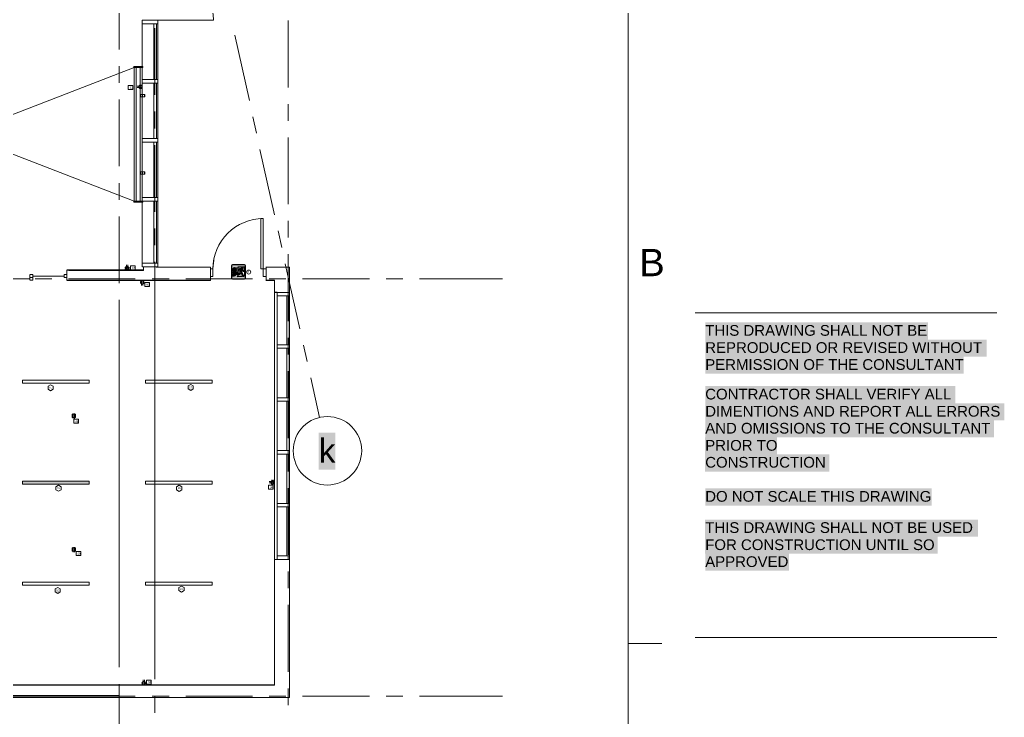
# Model space of a CAD drawing. Header units: inches. Extents: x 0.9 to 36.3, y 0.7 to 23.3.
# Drawn here: x 27.81 to 35.18, y 5.95 to 11.17 of the extents above; entities that cross this region are included whole.
import ezdxf

# ---------------------------------------------------------------- set-up
doc = ezdxf.new("R2010")
doc.units = ezdxf.units.IN
for name, color, linetype, lineweight, true_color in [('Blocks', 7, 'Continuous', 5, 0x9a9c7f), ('Doors', 7, 'Continuous', 5, 0xf2db9c), ('Lights', 7, 'Continuous', 5, 0xff0a0a), ('Numbering Lights', 1, 'Continuous', 0, 0xff0000), ('PDF_Geometry', 7, 'Continuous', 9, 0x777777)]:
    doc.layers.add(name, color=color, linetype=linetype, lineweight=lineweight, true_color=true_color)
for name, color, linetype, lineweight in [('Numbering receptecles', 170, 'Continuous', 0), ('Numbering Signages', 82, 'Continuous', 0), ('Receptacles', 170, 'Continuous', 0)]:
    doc.layers.add(name, color=color, linetype=linetype, lineweight=lineweight)
doc.layers.add('PDF_Solid Fills', color=7, linetype='Continuous', true_color=0xffffff)
doc.layers.add('PDF_Text', color=7, linetype='Continuous')
doc.layers.add('Signages', color=82, linetype='Continuous')
doc.styles.add('PDF Arial', font='arial.ttf')
doc.styles.add('PDF GillSansMTCondensed', font='arial.ttf')
doc.styles.get("Standard").update_dxf_attribs({"font": 'arial.ttf'})

msp = doc.modelspace()

# ---------------------------------------------------------------- hatches: boundary and pattern name
at = {"layer": 'Lights', "linetype": 'ByBlock', "ltscale": 0.001, "transparency": 33554559}
h = msp.add_hatch(color=256, dxfattribs=at)
h.paths.add_polyline_path([(24.124, 7.7186), (24.124, 7.6966), (24.624, 7.6966), (24.624, 7.7186)])
h.paths.add_polyline_path([(26.474, 7.6966), (26.474, 7.7186), (25.974, 7.7186), (25.974, 7.6966)])
h.paths.add_polyline_path([(28.334, 7.6966), (28.334, 7.7186), (27.834, 7.7186), (27.834, 7.6966)])
at = {"layer": 'Signages', "linetype": 'ByBlock', "ltscale": 0.001, "transparency": 33554559}
h = msp.add_hatch(color=256, dxfattribs=at)
h.paths.add_polyline_path([(29.5017, 9.331, 0.273363), (29.4947, 9.3379), (29.4048, 9.3379, 0.273363), (29.3979, 9.331), (29.3979, 9.2406, 0.273363), (29.4048, 9.2336), (29.4947, 9.2336, 0.273363), (29.5017, 9.2406)])
h.paths.add_polyline_path([(29.4617, 9.2886), (29.4588, 9.273), (29.4441, 9.273), (29.4402, 9.2671), (29.4638, 9.2671), (29.4672, 9.2838), (29.4795, 9.2562), (29.4864, 9.2562), (29.4723, 9.2865), (29.479, 9.298), (29.4855, 9.2898), (29.4945, 9.2898), (29.4945, 9.2551), (29.4888, 9.2493), (29.4795, 9.2493), (29.4843, 9.2543), (29.4785, 9.2543), (29.4736, 9.2493), (29.4414, 9.2493), (29.4471, 9.2551), (29.4471, 9.2645), (29.4364, 9.2645), (29.4427, 9.2744), (29.4471, 9.2744), (29.4471, 9.3232), (29.4945, 9.3232), (29.4945, 9.2947), (29.4874, 9.2947), (29.4774, 9.3065), (29.4571, 9.3065), (29.45, 9.2942), (29.454, 9.2917), (29.4592, 9.3018), (29.4691, 9.3018)], flags=16)
h.paths.add_polyline_path([(29.4729, 9.3133, -1), (29.4842, 9.3133, -1)], flags=0)
h.paths.add_polyline_path([(29.4409, 9.2806), (29.437, 9.279), (29.4332, 9.2765), (29.4301, 9.2738), (29.4263, 9.2705), (29.4224, 9.2678), (29.4189, 9.2662), (29.412, 9.2658), (29.4069, 9.2677), (29.4101, 9.2689), (29.4129, 9.27), (29.4148, 9.2707), (29.4174, 9.2723), (29.4196, 9.2743), (29.4223, 9.2767), (29.4249, 9.2785), (29.4278, 9.2809), (29.4317, 9.282), (29.437, 9.2817)], flags=16)
h.paths.add_polyline_path([(29.4334, 9.2984), (29.4324, 9.2946), (29.4314, 9.2907), (29.4294, 9.2878), (29.4275, 9.2858), (29.4235, 9.2819), (29.4216, 9.2799), (29.4196, 9.2789), (29.4177, 9.2779), (29.4137, 9.2759), (29.4108, 9.2749), (29.4078, 9.274), (29.4051, 9.274), (29.4051, 9.2829), (29.4088, 9.2838), (29.4118, 9.2848), (29.4138, 9.2858), (29.4157, 9.2867), (29.4177, 9.2877), (29.4196, 9.2888), (29.4206, 9.2897), (29.4226, 9.2907), (29.4245, 9.2926), (29.4265, 9.2946), (29.4284, 9.2966), (29.4304, 9.2986), (29.4324, 9.3006), (29.4333, 9.3016)], flags=16)
h.paths.add_polyline_path([(29.4344, 9.3135), (29.4324, 9.3114), (29.4314, 9.3095), (29.4304, 9.3075), (29.4294, 9.3045), (29.4285, 9.3026), (29.4275, 9.3006), (29.4265, 9.2986), (29.4245, 9.2966), (29.4225, 9.2947), (29.4206, 9.2927), (29.4167, 9.2907), (29.4137, 9.2897), (29.4069, 9.2897), (29.4089, 9.2916), (29.4109, 9.2926), (29.4128, 9.2946), (29.4157, 9.2976), (29.4176, 9.2996), (29.4195, 9.3026), (29.4205, 9.3056), (29.4214, 9.3084), (29.4235, 9.3113), (29.4256, 9.3133), (29.4277, 9.3143), (29.4295, 9.3152), (29.4324, 9.3162), (29.4363, 9.3163)], flags=16)
h.paths.add_polyline_path([(29.433, 9.2691), (29.4323, 9.2657), (29.4304, 9.2621), (29.4284, 9.2602), (29.4264, 9.2582), (29.4246, 9.2572), (29.4226, 9.2562), (29.4206, 9.2552), (29.4185, 9.2543), (29.4155, 9.2538), (29.4126, 9.2533), (29.4051, 9.2533), (29.4051, 9.2615), (29.4064, 9.2618), (29.411, 9.2612), (29.4156, 9.262), (29.4206, 9.263), (29.4237, 9.2638), (29.4267, 9.2646), (29.429, 9.2661), (29.4305, 9.267)], flags=16)
h.paths.add_polyline_path([(29.4186, 9.3095), (29.4167, 9.3055), (29.4157, 9.3035), (29.4138, 9.3017), (29.4118, 9.2996), (29.4098, 9.2977), (29.4079, 9.2966), (29.4051, 9.2963), (29.4051, 9.3054), (29.4079, 9.3065), (29.41, 9.3083), (29.4118, 9.3104), (29.4137, 9.3133), (29.4147, 9.3154), (29.4167, 9.3192), (29.4167, 9.3212), (29.4185, 9.3191), (29.4192, 9.3142)], flags=16)

# ---------------------------------------------------------------- linework, layer by layer
at = {"layer": 'Blocks', "linetype": 'ByBlock', "ltscale": 0.001}
for p, q in [((27.4447, 10.339), (28.6707, 10.8135)), ((27.4449, 10.289), (28.6706, 9.8135))]:
    msp.add_line(p, q, dxfattribs=at)
at = {"layer": 'Blocks', "linetype": 'ByBlock'}
for p, q in [((28.6706, 9.8135), (28.6707, 10.8135)), ((28.6837, 10.8203), (28.6837, 10.8135)), ((28.6857, 10.8135), (28.6856, 9.8135)), ((28.7155, 9.8135), (28.7156, 10.8135)), ((28.7175, 10.8135), (28.7175, 10.8203)), ((28.7319, 10.6108), (28.7319, 10.5939)), ((28.7471, 10.5939), (28.7471, 10.6108)), ((28.7305, 10.5939), (28.7304, 10.0334)), ((28.717, 10.0165), (28.717, 10.0334)), ((28.7304, 10.0165), (28.7304, 9.8135)), ((28.7319, 10.0334), (28.7319, 10.0165)), ((28.7471, 10.0165), (28.7471, 10.0334)), ((28.6836, 9.8067), (28.6836, 9.8135)), ((28.7174, 9.8067), (28.7174, 9.8135))]:
    msp.add_line(p, q, dxfattribs=at)
for points in [[(28.7344, 10.8203), (28.7344, 10.8135), (28.6668, 10.8135), (28.6668, 10.8203)], [(28.7343, 9.8135), (28.7343, 9.8067), (28.6667, 9.8067), (28.6667, 9.8135), (28.7304, 9.8135)]]:
    msp.add_lwpolyline(points, close=True, dxfattribs=at)
for points in [[(28.7305, 10.8135), (28.7305, 10.6108), (28.7488, 10.6108), (28.7488, 10.5939), (28.717, 10.5939), (28.717, 10.6108), (28.7305, 10.6108)], [(28.7155, 10.0334), (28.7304, 10.0334), (28.7488, 10.0334), (28.7488, 10.0165), (28.7155, 10.0165)]]:
    msp.add_lwpolyline(points, dxfattribs=at)
at = {"layer": 'Doors', "linetype": 'ByBlock'}
for p, q in [((28.8479, 11.1671), (28.7304, 11.1671)), ((28.7304, 11.1671), (28.7304, 11.1405)), ((28.7304, 11.1405), (28.8479, 11.1405)), ((28.8479, 11.1405), (28.8479, 11.1671)), ((28.8479, 11.1671), (29.2629, 11.1671)), ((29.2417, 9.308), (29.2592, 9.3082)), ((29.2417, 9.2497), (29.2417, 9.308)), ((29.2592, 9.3082), (29.2592, 9.2497)), ((29.2592, 9.2497), (29.2417, 9.2497))]:
    msp.add_line(p, q, dxfattribs=at)
for points in [[(29.6355, 9.3085), (29.6355, 9.6835), (29.6171, 9.6835)], [(29.6182, 9.6838), (29.6182, 9.3088)], [(29.6171, 9.3085), (29.6355, 9.3085), (29.6355, 9.2501)], [(29.6345, 9.2499), (29.6562, 9.2499), (29.6562, 9.3082), (29.6345, 9.3082)]]:
    msp.add_lwpolyline(points, dxfattribs=at)
for centre, radius, start, end in [((28.8479, 11.1671), 0.415, 0, 90), ((29.6345, 9.3082), 0.3753, 89.85878, 180)]:
    msp.add_arc(centre, radius, start, end, dxfattribs=at)
at = {"layer": 'Lights', "linetype": 'ByBlock'}
for points in [[(27.834, 8.4531), (27.834, 8.4751), (28.334, 8.4751), (28.334, 8.4531)], [(28.754, 8.4531), (28.754, 8.4751), (29.254, 8.4751), (29.254, 8.4531)], [(27.834, 7.6966), (27.834, 7.7186), (28.334, 7.7186), (28.334, 7.6966)], [(28.754, 7.6966), (28.754, 7.7186), (29.254, 7.7186), (29.254, 7.6966)], [(27.834, 6.9405), (27.834, 6.9625), (28.334, 6.9625), (28.334, 6.9405)], [(28.754, 6.9405), (28.754, 6.9625), (29.254, 6.9625), (29.254, 6.9405)]]:
    msp.add_lwpolyline(points, close=True, dxfattribs=at)
at = {"layer": 'Numbering Lights', "linetype": 'ByBlock', "ltscale": 0.001}
for points in [[(28.0455, 8.4408), (28.0259, 8.4294), (28.0259, 8.4067), (28.0455, 8.3954), (28.0652, 8.4067), (28.0652, 8.4294)], [(29.0927, 8.4432), (29.073, 8.4319), (29.073, 8.4092), (29.0927, 8.3978), (29.1123, 8.4092), (29.1123, 8.4319)], [(28.1035, 7.6889), (28.0839, 7.6775), (28.0839, 7.6548), (28.1035, 7.6435), (28.1232, 7.6548), (28.1232, 7.6775)], [(29.0066, 7.6883), (28.9869, 7.677), (28.9869, 7.6543), (29.0066, 7.6429), (29.0262, 7.6543), (29.0262, 7.677)], [(28.0982, 6.9244), (28.0786, 6.9131), (28.0786, 6.8904), (28.0982, 6.879), (28.1179, 6.8904), (28.1179, 6.9131)], [(29.0236, 6.9347), (29.0039, 6.9234), (29.0039, 6.9007), (29.0236, 6.8894), (29.0432, 6.9007), (29.0432, 6.9234)]]:
    msp.add_lwpolyline(points, close=True, dxfattribs=at)
at = {"layer": 'Numbering receptecles', "linetype": 'ByBlock', "ltscale": 0.001}
for points in [[(28.6263, 10.6798), (28.6613, 10.6798), (28.6613, 10.65), (28.6263, 10.65)], [(28.6435, 9.3296), (28.6785, 9.3296), (28.6785, 9.2997), (28.6435, 9.2997)], [(28.7489, 9.2043), (28.7839, 9.2043), (28.7839, 9.1744), (28.7489, 9.1744)], [(28.2189, 8.1818), (28.2539, 8.1818), (28.2539, 8.1519), (28.2189, 8.1519)], [(29.6744, 7.6881), (29.7094, 7.6881), (29.7094, 7.6582), (29.6744, 7.6582)], [(28.2354, 7.1919), (28.2704, 7.1919), (28.2704, 7.1621), (28.2354, 7.1621)], [(28.7626, 6.2302), (28.7976, 6.2302), (28.7976, 6.2003), (28.7626, 6.2003)]]:
    msp.add_lwpolyline(points, close=True, dxfattribs=at)
at = {"layer": 'Numbering Signages', "linetype": 'ByBlock', "ltscale": 0.001}
msp.add_circle((29.5268, 9.2836), 0.0149, dxfattribs=at)
at = {"layer": 'PDF_Geometry', "linetype": 'ByBlock'}
for points in [[(32.3645, 1.0083), (1.135, 1.0083), (32.3645, 1.0083), (32.3645, 22.9929), (1.135, 22.9929), (32.3645, 22.9929)], [(28.7304, 11.1402), (28.7304, 10.7102)], [(28.8479, 11.1405), (28.8479, 10.7105)], [(28.7304, 10.7102), (28.7304, 10.2685)], [(28.8479, 10.7105), (28.8479, 10.2688)], [(28.7304, 10.2685), (28.7304, 9.8268)], [(28.8479, 10.2688), (28.8479, 9.8271)], [(28.7304, 9.8268), (28.7304, 9.3501)], [(28.8479, 9.8271), (28.8479, 9.3504)], [(28.1696, 9.2988), (28.1846, 9.2988)], [(28.1825, 9.298), (28.7408, 9.298)], [(28.1696, 9.2221), (28.1846, 9.2221)], [(28.1825, 9.2214), (28.7408, 9.2214)], [(29.2417, 9.2222), (28.7433, 9.2222)], [(29.822, 9.1313), (29.822, 9.1063), (29.7369, 9.1063), (29.822, 9.1063), (29.822, 9.1313), (29.7369, 9.1313)], [(29.7391, 9.1069), (29.7391, 9.1319)], [(29.7391, 9.1069), (29.7391, 8.7386)], [(29.7391, 9.1069), (29.7391, 8.7386)], [(29.8289, 8.738), (29.8289, 9.1063), (29.8106, 9.1063), (29.8289, 9.1063), (29.8289, 8.738), (29.8106, 8.738)], [(29.8116, 9.1067), (29.8116, 8.7383)], [(29.822, 8.7129), (29.822, 8.7379), (29.7369, 8.7379), (29.822, 8.7379), (29.822, 8.7129), (29.7369, 8.7129)], [(29.7391, 8.7386), (29.7391, 8.7136)], [(29.7391, 8.7136), (29.7391, 8.3436)], [(29.7391, 8.7136), (29.7391, 8.3436)], [(29.8289, 8.343), (29.8289, 8.713), (29.8106, 8.713), (29.8289, 8.713), (29.8289, 8.343), (29.8106, 8.343)], [(29.8116, 8.7133), (29.8116, 8.3433)], [(29.822, 8.318), (29.822, 8.343), (29.7369, 8.343), (29.822, 8.343), (29.822, 8.318), (29.7369, 8.318)], [(29.7391, 8.3436), (29.7391, 8.3186)], [(29.7391, 8.3186), (29.7391, 7.9485)], [(29.7391, 8.3186), (29.7391, 7.9485)], [(29.8289, 7.9481), (29.8289, 8.318), (29.8106, 8.318), (29.8289, 8.318), (29.8289, 7.9481), (29.8106, 7.9481)], [(29.8116, 8.3183), (29.8116, 7.9483)], [(29.822, 7.9213), (29.822, 7.948), (29.7369, 7.948), (29.822, 7.948), (29.822, 7.9213), (29.7369, 7.9213)], [(29.7391, 7.9485), (29.7391, 7.9219)], [(29.7391, 7.9219), (29.7391, 7.5519)], [(29.7391, 7.9219), (29.7391, 7.5519)], [(29.8289, 7.5514), (29.8289, 7.9214), (29.8106, 7.9214), (29.8289, 7.9214), (29.8289, 7.5514), (29.8106, 7.5514)], [(29.8116, 7.9217), (29.8116, 7.5517)], [(29.822, 7.5263), (29.822, 7.5513), (29.7369, 7.5513), (29.822, 7.5513), (29.822, 7.5263), (29.7369, 7.5263)], [(29.7391, 7.5519), (29.7391, 7.5269)], [(29.7391, 7.5269), (29.7391, 7.1602)], [(29.7391, 7.5269), (29.7391, 7.1602)], [(29.8289, 7.1597), (29.8289, 7.5264), (29.8106, 7.5264), (29.8289, 7.5264), (29.8289, 7.1597), (29.8106, 7.1597)], [(29.8116, 7.5267), (29.8116, 7.16)], [(29.822, 7.133), (29.822, 7.1597), (29.7369, 7.1597), (29.822, 7.1597), (29.822, 7.133), (29.7369, 7.133)], [(29.7391, 7.1602), (29.7391, 7.1335)], [(24.7419, 6.193), (29.7184, 6.193)]]:
    msp.add_lwpolyline(points, close=True, dxfattribs=at)
for points in [[(28.5577, 10.9498), (28.5577, 11.4481)], [(28.7304, 11.1668), (28.7304, 11.1402)], [(28.7312, 11.1405), (28.8479, 11.1405), (28.8479, 11.1671), (28.7312, 11.1671)], [(28.8168, 11.1394), (28.8168, 10.7228)], [(28.8191, 10.7236), (28.8375, 10.7236), (28.8375, 11.1403), (28.8191, 11.1403)], [(29.822, 10.6645), (29.822, 11.1645)], [(28.8237, 10.6085), (28.8237, 11.1085)], [(29.5318, 10.5667), (29.4235, 11.0551)], [(28.5577, 10.6998), (28.5577, 10.8248)], [(28.7304, 10.7235), (28.7304, 10.6968)], [(28.7312, 10.6971), (28.8479, 10.6971), (28.8479, 10.7238), (28.7312, 10.7238)], [(28.8168, 10.6961), (28.8168, 10.2811)], [(28.8191, 10.282), (28.8375, 10.282), (28.8375, 10.697), (28.8191, 10.697)], [(28.5577, 10.0748), (28.5577, 10.5748)], [(29.822, 10.4145), (29.822, 10.5395)], [(28.8237, 10.3585), (28.8237, 10.4835)], [(29.5837, 10.3229), (29.557, 10.4445)], [(28.7304, 10.2818), (28.7304, 10.2552)], [(28.7312, 10.2554), (28.8479, 10.2554), (28.8479, 10.2821), (28.7312, 10.2821)], [(28.8168, 10.2544), (28.8168, 9.8395)], [(28.8191, 9.8403), (28.8375, 9.8403), (28.8375, 10.2553), (28.8191, 10.2553)], [(29.822, 9.7912), (29.822, 10.2895)], [(28.8237, 9.7335), (28.8237, 10.2335)], [(29.7184, 9.7128), (29.6101, 10.1994)], [(28.5577, 9.8248), (28.5577, 9.9498)], [(28.7304, 9.8401), (28.7304, 9.8135)], [(28.7312, 9.8137), (28.8479, 9.8137), (28.8479, 9.8404), (28.7312, 9.8404)], [(28.8168, 9.8128), (28.8168, 9.3495)], [(28.8191, 9.3503), (28.8375, 9.3503), (28.8375, 9.8136), (28.8191, 9.8136)], [(28.5577, 9.1998), (28.5577, 9.6998)], [(29.822, 9.5413), (29.822, 9.6662)], [(28.8237, 9.4835), (28.8237, 9.6085)], [(29.7736, 9.4679), (29.747, 9.5912)], [(28.7304, 9.3501), (28.7304, 9.3235)], [(28.7312, 9.3237), (28.8479, 9.3237), (28.8479, 9.3504), (28.7312, 9.3504)], [(28.8237, 8.8601), (28.8237, 9.3601)], [(29.2592, 9.3081), (29.2658, 9.3731)], [(29.822, 8.9163), (29.822, 9.4163)], [(28.1673, 9.2963), (28.1673, 9.298), (28.1673, 9.2997)], [(28.1673, 9.2997), (28.1673, 9.2997)], [(28.1673, 9.2997), (28.1673, 9.2997)], [(28.1673, 9.298), (28.1673, 9.298)], [(28.1673, 9.298), (28.1673, 9.298)], [(28.1673, 9.298), (28.1673, 9.298)], [(28.1673, 9.223), (28.1673, 9.2663), (28.1673, 9.2963)], [(28.1846, 9.3004), (28.1696, 9.3004)], [(28.1846, 9.2988), (28.1696, 9.2988)], [(28.1846, 9.2971), (28.1696, 9.2971)], [(28.1846, 9.2971), (28.1696, 9.2971)], [(28.1825, 9.2964), (28.7408, 9.2964), (28.7408, 9.3197), (28.7408, 9.323)], [(28.7408, 9.2997), (28.1825, 9.2997)], [(28.7408, 9.2964), (28.1825, 9.2964)], [(28.7373, 9.3197), (28.7373, 9.323)], [(28.7373, 9.3197), (28.7373, 9.3197)], [(28.7408, 9.3236), (28.7408, 9.3202), (28.7408, 9.3236), (28.7408, 9.3202), (28.7392, 9.3202)], [(28.7392, 9.323), (28.7408, 9.323), (28.7408, 9.3197), (28.7392, 9.3197)], [(28.7408, 9.3202), (28.7408, 9.3202)], [(28.7408, 9.3202), (28.7408, 9.3202)], [(28.7408, 9.3202), (28.7408, 9.3202)], [(28.7408, 9.3202), (28.7408, 9.3202)], [(28.7424, 9.3236), (28.834, 9.3236), (28.834, 9.3202)], [(29.2417, 9.2672), (29.2417, 9.3205), (28.835, 9.3205)], [(29.239, 9.2497), (29.2589, 9.2497), (29.2589, 9.308), (29.239, 9.308)], [(29.2417, 9.3089), (29.2417, 9.2505)], [(29.7184, 9.3195), (29.6551, 9.3195)], [(29.6562, 9.3199), (29.6562, 9.2665)], [(29.7191, 9.3197), (29.8324, 9.3197), (29.8324, 9.2664), (29.8324, 9.1314), (29.7191, 9.1314)], [(29.9084, 8.8595), (29.8001, 9.3462)], [(27.6561, 9.2331), (27.891, 9.2331)], [(27.891, 9.2231), (27.891, 9.2431), (27.891, 9.2648)], [(27.8917, 9.2233), (27.9117, 9.2233), (27.9117, 9.2434), (27.8917, 9.2434), (27.9117, 9.2434), (27.9117, 9.265), (27.8917, 9.265)], [(27.9116, 9.2533), (28.1466, 9.2533)], [(27.9299, 9.2328), (28.0533, 9.2328)], [(28.1457, 9.243), (28.1673, 9.243), (28.1673, 9.2647), (28.1457, 9.2647)], [(28.1466, 9.2433), (28.1466, 9.265)], [(28.1673, 9.2197), (28.1673, 9.2213), (28.1673, 9.223)], [(28.1673, 9.2213), (28.1673, 9.2213)], [(28.1673, 9.2213), (28.1673, 9.2213)], [(28.1673, 9.2213), (28.1673, 9.2213)], [(28.1673, 9.2213), (28.1673, 9.2213)], [(28.1673, 9.2213), (28.1673, 9.2213)], [(28.1846, 9.2238), (28.1696, 9.2238)], [(28.1696, 9.2238), (28.1846, 9.2238)], [(28.1846, 9.2221), (28.1696, 9.2221)], [(28.1846, 9.2204), (28.1696, 9.2204)], [(28.1786, 9.2329), (28.6786, 9.2329)], [(28.7408, 9.2231), (28.1825, 9.2231)], [(28.7408, 9.2231), (28.1825, 9.2231)], [(28.7408, 9.2197), (28.1825, 9.2197)], [(28.7433, 9.2239), (29.2417, 9.2239), (29.2417, 9.2505)], [(28.7433, 9.2239), (29.2417, 9.2239), (29.2417, 9.2222), (29.2417, 9.2205), (28.7433, 9.2205)], [(28.8058, 9.2336), (28.9308, 9.2336)], [(29.0559, 9.2336), (29.556, 9.2336)], [(29.2417, 9.2222), (29.2417, 9.2222)], [(29.2417, 9.2222), (29.2417, 9.2222)], [(29.2417, 9.2222), (29.2417, 9.2222)], [(29.2417, 9.2222), (29.2417, 9.2222)], [(29.2417, 9.2222), (29.2417, 9.2222)], [(29.7184, 9.1312), (29.7184, 9.2228), (29.6551, 9.2228)], [(29.6551, 9.2228), (29.7184, 9.2228), (29.7184, 9.2212), (29.6551, 9.2212), (29.7184, 9.2212)], [(29.6551, 9.2195), (29.7184, 9.2195)], [(29.6562, 9.2232), (29.6562, 9.2499)], [(29.6562, 9.2199), (29.6562, 9.2215), (29.6562, 9.2232)], [(29.6562, 9.2215), (29.6562, 9.2215)], [(29.6562, 9.2215), (29.6562, 9.2215)], [(29.6562, 9.2215), (29.6562, 9.2215)], [(29.6562, 9.2215), (29.6562, 9.2215)], [(29.6562, 9.2215), (29.6562, 9.2215)], [(29.6797, 9.2333), (29.8047, 9.2333)], [(29.93, 9.2333), (30.43, 9.2333)], [(30.5537, 9.2334), (30.6787, 9.2334)], [(30.8048, 9.2338), (31.4249, 9.2338)], [(29.7184, 7.1329), (29.7184, 9.1312)], [(29.7209, 9.1319), (29.7391, 9.1319)], [(29.8223, 9.1314), (29.8324, 9.1314), (29.8324, 7.1331), (29.8223, 7.1331)], [(28.5577, 8.9498), (28.5577, 9.0748)], [(28.5577, 6.3265), (28.5577, 8.9498)], [(32.8645, 8.9782), (35.1211, 8.9782)], [(28.8237, 6.2367), (28.8237, 8.8601)], [(29.822, 8.6663), (29.822, 8.7913)], [(29.9636, 8.6146), (29.9353, 8.7363)], [(29.822, 8.0413), (29.822, 8.5413)], [(30.0569, 8.1946), (29.9902, 8.4929)], [(29.822, 7.7913), (29.822, 7.9163)], [(29.822, 7.168), (29.822, 7.6663)], [(24.7419, 6.193), (29.7184, 6.193), (29.7184, 7.1329)], [(29.7191, 7.1331), (29.8324, 7.1331), (29.8324, 6.1931), (29.8324, 6.0998), (24.7426, 6.0998)], [(29.7391, 7.1335), (29.7209, 7.1335)], [(29.822, 6.918), (29.822, 7.043)], [(29.822, 6.293), (29.822, 6.793)], [(32.3667, 6.5053), (32.6166, 6.5053)], [(32.8645, 6.5499), (35.1211, 6.5499)], [(28.5577, 6.1164), (24.7207, 6.1164), (24.7207, 6.1348), (24.7157, 6.1348), (24.7157, 6.1564), (24.7207, 6.1564), (24.7207, 6.1864), (24.7423, 6.1864)], [(29.7184, 6.1947), (24.7419, 6.1947)], [(29.7184, 6.193), (24.7419, 6.193)], [(28.5577, 5.7032), (28.5577, 6.2015)], [(29.7184, 6.193), (29.7184, 6.193)], [(28.8237, 5.9867), (28.8237, 6.1117)], [(29.822, 6.0431), (29.822, 6.1681)], [(24.7423, 6.1097), (28.6786, 6.1097)], [(24.7423, 6.1096), (28.0533, 6.1096)], [(28.8058, 6.1102), (28.9308, 6.1102)], [(29.0559, 6.1102), (29.556, 6.1102)], [(29.6797, 6.11), (29.8047, 6.11)], [(29.93, 6.11), (30.43, 6.11)], [(30.5537, 6.1101), (30.6787, 6.1101)], [(30.8048, 6.1103), (31.4249, 6.1103)]]:
    msp.add_lwpolyline(points, dxfattribs=at)
msp.add_lwpolyline([(30.1145, 8.202, 0.416658), (29.8596, 7.947, 0.415315), (30.1145, 7.6903, 0.414084), (30.3713, 7.947, 0.415408)], format="xyb", close=True, dxfattribs=at)
at = {"layer": 'PDF_Solid Fills', "linetype": 'ByBlock', "transparency": 33554559}
for points in [[(32.9398, 8.9066), (34.6064, 8.9066), (32.9398, 8.7783), (34.6064, 8.7783)], [(32.94, 8.7784), (35.0451, 8.7784), (32.94, 8.6517), (35.0451, 8.6517)], [(32.9407, 8.6518), (34.8724, 8.6518), (32.9407, 8.5235), (34.8724, 8.5235)], [(32.9403, 8.43), (34.8102, 8.43), (32.9403, 8.3017), (34.8102, 8.3017)], [(32.9413, 8.302), (35.1764, 8.302), (32.9413, 8.1753), (35.1764, 8.1753)], [(32.9403, 8.1751), (35.1004, 8.1751), (32.9403, 8.0467), (35.1004, 8.0467)], [(30.0494, 8.0832), (30.1744, 8.0832), (30.0494, 7.8048), (30.1744, 7.8048)], [(32.9385, 8.0463), (33.4768, 8.0463), (32.9385, 7.9196), (33.4768, 7.9196)], [(32.9388, 7.9197), (33.8671, 7.9197), (32.9388, 7.7914), (33.8671, 7.7914)], [(32.9406, 7.6651), (34.634, 7.6651), (32.9406, 7.5368), (34.634, 7.5368)], [(32.9395, 7.4315), (34.9795, 7.4315), (32.9395, 7.3032), (34.9795, 7.3032)], [(32.939, 7.3031), (34.6789, 7.3031), (32.939, 7.1765), (34.6789, 7.1765)], [(32.9416, 7.177), (33.5666, 7.177), (32.9416, 7.0487), (33.5666, 7.0487)]]:
    msp.add_solid(points, dxfattribs=at)
at = {"layer": 'Receptacles', "linetype": 'ByBlock'}
for points in [[(28.6929, 10.665), (28.7292, 10.664)], [(28.6932, 10.6746), (28.7298, 10.6736)], [(28.6355, 9.3177), (28.5998, 9.3177)], [(28.6355, 9.308), (28.5998, 9.308)], [(28.613, 9.3377), (28.613, 9.3005)], [(28.6227, 9.3377), (28.6228, 9.3005)], [(28.726, 9.1823), (28.726, 9.219)], [(28.7356, 9.1823), (28.7356, 9.2187)], [(28.214, 8.1884), (28.214, 8.226)], [(28.2231, 8.1884), (28.2231, 8.226)], [(29.6804, 7.7154), (29.7176, 7.7154)], [(29.6804, 7.7056), (29.7176, 7.7056)], [(29.7003, 7.7281), (29.7003, 7.6924)], [(29.7101, 7.7281), (29.7101, 7.6924)], [(28.214, 7.1883), (28.214, 7.226)], [(28.2231, 7.1883), (28.2231, 7.226)], [(28.7375, 6.2323), (28.7375, 6.1957)], [(28.7471, 6.2323), (28.7471, 6.196)]]:
    msp.add_lwpolyline(points, dxfattribs=at)
for points in [[(28.2309, 8.2197), (28.2309, 8.1947), (28.2059, 8.1947), (28.2059, 8.2197)], [(28.2309, 7.2197), (28.2309, 7.1947), (28.2059, 7.1947), (28.2059, 7.2197)]]:
    msp.add_lwpolyline(points, close=True, dxfattribs=at)
for points, weights, knots in [([(28.7304, 10.6691), (28.7303, 10.6656), (28.7289, 10.6624), (28.7264, 10.66), (28.7238, 10.6576), (28.7206, 10.6564), (28.7171, 10.6565), (28.7097, 10.6567), (28.7043, 10.6624), (28.7045, 10.6698), (28.7047, 10.6772), (28.7105, 10.683), (28.7178, 10.6828), (28.7249, 10.6826), (28.7306, 10.6765), (28.7304, 10.6691)], [1, 0.948448710105, 0.948448710105, 1, 0.948448710105, 0.948448710105, 1, 1, 1, 1, 1, 1, 1, 1, 1, 1], [0, 0, 0, 0, 0.79168, 0.79168, 0.79168, 1.583359, 1.583359, 1.583359, 2.583359, 2.583359, 2.583359, 3.583359, 3.583359, 3.583359, 4.583359, 4.583359, 4.583359, 4.583359]), ([(28.6306, 9.3132), (28.6306, 9.3208), (28.625, 9.3264), (28.6175, 9.3264), (28.61, 9.3264), (28.604, 9.3207), (28.604, 9.3132), (28.6039, 9.3096), (28.6053, 9.3062), (28.6079, 9.3036), (28.6105, 9.3011), (28.6138, 9.2997), (28.6175, 9.2997), (28.625, 9.2997), (28.6306, 9.3057), (28.6306, 9.3132)], [1, 1, 1, 1, 1, 1, 1, 0.948717948717, 0.948717948717, 1, 0.948717948717, 0.948717948717, 1, 1, 1, 1], [0, 0, 0, 0, 1, 1, 1, 2, 2, 2, 2.789582, 2.789582, 2.789582, 3.579164, 3.579164, 3.579164, 4.579164, 4.579164, 4.579164, 4.579164]), ([(28.7304, 9.2197), (28.7339, 9.2197), (28.7371, 9.2184), (28.7396, 9.2159), (28.7421, 9.2135), (28.7434, 9.2102), (28.7434, 9.2068), (28.7434, 9.1994), (28.7378, 9.1938), (28.7304, 9.1938), (28.723, 9.1938), (28.7171, 9.1994), (28.7171, 9.2068), (28.7171, 9.2138), (28.723, 9.2197), (28.7304, 9.2197)], [1, 0.948448710105, 0.948448710105, 1, 0.948448710105, 0.948448710105, 1, 1, 1, 1, 1, 1, 1, 1, 1, 1], [0, 0, 0, 0, 0.79168, 0.79168, 0.79168, 1.583359, 1.583359, 1.583359, 2.583359, 2.583359, 2.583359, 3.583359, 3.583359, 3.583359, 4.583359, 4.583359, 4.583359, 4.583359]), ([(29.7048, 7.7233), (29.6973, 7.7233), (29.6917, 7.7176), (29.6917, 7.7101), (29.6917, 7.7026), (29.6973, 7.6966), (29.7048, 7.6966), (29.7085, 7.6966), (29.7119, 7.6979), (29.7144, 7.7005), (29.717, 7.7031), (29.7184, 7.7065), (29.7184, 7.7101), (29.7184, 7.7176), (29.7124, 7.7233), (29.7048, 7.7233)], [1, 1, 1, 1, 1, 1, 1, 0.948717948717, 0.948717948717, 1, 0.948717948717, 0.948717948717, 1, 1, 1, 1], [0, 0, 0, 0, 1, 1, 1, 2, 2, 2, 2.789582, 2.789582, 2.789582, 3.579164, 3.579164, 3.579164, 4.579164, 4.579164, 4.579164, 4.579164]), ([(28.7419, 6.195), (28.7454, 6.1949), (28.7486, 6.1963), (28.7511, 6.1987), (28.7536, 6.2012), (28.7549, 6.2044), (28.7549, 6.2079), (28.7549, 6.2153), (28.7493, 6.2209), (28.7419, 6.2209), (28.7345, 6.2209), (28.7286, 6.2153), (28.7286, 6.2079), (28.7286, 6.2009), (28.7345, 6.195), (28.7419, 6.195)], [1, 0.948448710105, 0.948448710105, 1, 0.948448710105, 0.948448710105, 1, 1, 1, 1, 1, 1, 1, 1, 1, 1], [0, 0, 0, 0, 0.79168, 0.79168, 0.79168, 1.583359, 1.583359, 1.583359, 2.583359, 2.583359, 2.583359, 3.583359, 3.583359, 3.583359, 4.583359, 4.583359, 4.583359, 4.583359])]:
    msp.add_rational_spline(points, weights, degree=3, knots=knots, dxfattribs=at)
at = {"layer": 'Signages', "linetype": 'ByBlock', "elevation": -2.7249}
for points in [[(29.5017, 9.331, 0.273363), (29.4947, 9.3379), (29.4048, 9.3379, 0.273363), (29.3979, 9.331), (29.3979, 9.2406, 0.273363), (29.4048, 9.2336), (29.4947, 9.2336, 0.273363), (29.5017, 9.2406), (29.5017, 9.331, 0.273363)], [(29.4842, 9.3133, -1), (29.4729, 9.3133, -1), (29.4842, 9.3133, -1)]]:
    msp.add_lwpolyline(points, format="xyb", close=True, dxfattribs=at)
for points in [[(29.4185, 9.3191), (29.4192, 9.3142), (29.4186, 9.3095), (29.4167, 9.3055), (29.4157, 9.3035), (29.4138, 9.3017), (29.4118, 9.2996), (29.4098, 9.2977), (29.4079, 9.2966), (29.4051, 9.2963), (29.4051, 9.3054), (29.4079, 9.3065), (29.41, 9.3083), (29.4118, 9.3104), (29.4137, 9.3133), (29.4147, 9.3154), (29.4167, 9.3192), (29.4167, 9.3212), (29.4185, 9.3191)], [(29.4333, 9.3016), (29.4334, 9.2984), (29.4324, 9.2946), (29.4314, 9.2907), (29.4294, 9.2878), (29.4275, 9.2858), (29.4235, 9.2819), (29.4216, 9.2799), (29.4196, 9.2789), (29.4177, 9.2779), (29.4137, 9.2759), (29.4108, 9.2749), (29.4078, 9.274), (29.4051, 9.274), (29.4051, 9.2829), (29.4088, 9.2838), (29.4118, 9.2848), (29.4138, 9.2858), (29.4157, 9.2867), (29.4177, 9.2877), (29.4196, 9.2888), (29.4206, 9.2897), (29.4226, 9.2907), (29.4245, 9.2926), (29.4265, 9.2946), (29.4284, 9.2966), (29.4304, 9.2986), (29.4324, 9.3006), (29.4333, 9.3016)], [(29.4363, 9.3163), (29.4344, 9.3135), (29.4324, 9.3114), (29.4314, 9.3095), (29.4304, 9.3075), (29.4294, 9.3045), (29.4285, 9.3026), (29.4275, 9.3006), (29.4265, 9.2986), (29.4245, 9.2966), (29.4225, 9.2947), (29.4206, 9.2927), (29.4167, 9.2907), (29.4137, 9.2897), (29.4069, 9.2897), (29.4089, 9.2916), (29.4109, 9.2926), (29.4128, 9.2946), (29.4157, 9.2976), (29.4176, 9.2996), (29.4195, 9.3026), (29.4205, 9.3056), (29.4214, 9.3084), (29.4235, 9.3113), (29.4256, 9.3133), (29.4277, 9.3143), (29.4295, 9.3152), (29.4324, 9.3162), (29.4363, 9.3163)], [(29.4317, 9.282), (29.437, 9.2817), (29.4409, 9.2806), (29.437, 9.279), (29.4332, 9.2765), (29.4301, 9.2738), (29.4263, 9.2705), (29.4224, 9.2678), (29.4189, 9.2662), (29.412, 9.2658), (29.4069, 9.2677), (29.4101, 9.2689), (29.4129, 9.27), (29.4148, 9.2707), (29.4174, 9.2723), (29.4196, 9.2743), (29.4223, 9.2767), (29.4249, 9.2785), (29.4278, 9.2809), (29.4317, 9.282)], [(29.4471, 9.3232), (29.4945, 9.3232), (29.4945, 9.2947), (29.4874, 9.2947), (29.4774, 9.3065), (29.4571, 9.3065), (29.45, 9.2942), (29.454, 9.2917), (29.4592, 9.3018), (29.4691, 9.3018), (29.4617, 9.2886), (29.4588, 9.273), (29.4441, 9.273), (29.4402, 9.2671), (29.4638, 9.2671), (29.4672, 9.2838), (29.4795, 9.2562), (29.4864, 9.2562), (29.4723, 9.2865), (29.479, 9.298), (29.4855, 9.2898), (29.4945, 9.2898), (29.4945, 9.2551), (29.4888, 9.2493), (29.4795, 9.2493), (29.4843, 9.2543), (29.4785, 9.2543), (29.4736, 9.2493), (29.4414, 9.2493), (29.4471, 9.2551), (29.4471, 9.2645), (29.4364, 9.2645), (29.4427, 9.2744), (29.4471, 9.2744), (29.4471, 9.3232)], [(29.433, 9.2691), (29.4323, 9.2657), (29.4304, 9.2621), (29.4284, 9.2602), (29.4264, 9.2582), (29.4246, 9.2572), (29.4226, 9.2562), (29.4206, 9.2552), (29.4185, 9.2543), (29.4155, 9.2538), (29.4126, 9.2533), (29.4051, 9.2533), (29.4051, 9.2615), (29.4064, 9.2618), (29.411, 9.2612), (29.4156, 9.262), (29.4206, 9.263), (29.4237, 9.2638), (29.4267, 9.2646), (29.429, 9.2661), (29.4305, 9.267), (29.433, 9.2691)]]:
    msp.add_lwpolyline(points, close=True, dxfattribs=at)

# ---------------------------------------------------------------- texts
at = {"layer": 'Numbering Lights', "linetype": 'ByBlock', "ltscale": 0.001}
for s, p in [('91', (28.035, 8.412)), ('97', (29.0821, 8.4144)), ('93', (28.093, 7.6601)), ('95', (28.9961, 7.6595)), ('92', (28.0877, 6.8956)), ('96', (29.0131, 6.9059))]:
    msp.add_text(s, height=0.01309, dxfattribs=at).set_placement(p)
at = {"layer": 'Numbering receptecles', "linetype": 'ByBlock', "ltscale": 0.001}
for s, p in [('91', (28.6384, 10.658)), ('92', (28.6556, 9.3078)), ('93', (28.761, 9.1825)), ('88', (28.231, 8.16)), ('96', (29.6866, 7.6663)), ('89', (28.2476, 7.1701)), ('94', (28.7747, 6.2084))]:
    msp.add_text(s, height=0.01309, dxfattribs=at).set_placement(p)
at = {"layer": 'Numbering Signages', "linetype": 'ByBlock', "ltscale": 0.001}
msp.add_text('4', height=0.0131, dxfattribs=at).set_placement((29.5172, 9.2778))
at = {"layer": 'PDF_Text', "linetype": 'ByBlock', "attachment_point": 4}
for s, insert, char_height, style in [('B', (32.4467, 9.3547), 0.2043, 'PDF GillSansMTCondensed'), ('THIS DRAWING SHALL NOT BE', (32.94, 8.8465), 0.080097, 'PDF Arial'), ('REPRODUCED OR REVISED WITHOUT', (32.94, 8.7182), 0.080097, 'PDF Arial'), ('PERMISSION OF THE CONSULTANT', (32.94, 8.5915), 0.080097, 'PDF Arial'), ('CONTRACTOR SHALL VERIFY ALL', (32.94, 8.3698), 0.080087, 'PDF Arial'), ('DIMENTIONS AND REPORT ALL ERRORS', (32.94, 8.2415), 0.080087, 'PDF Arial'), ('AND OMISSIONS TO THE CONSULTANT', (32.94, 8.1148), 0.080087, 'PDF Arial'), ('PRIOR TO', (32.94, 7.9865), 0.08009, 'PDF Arial'), ('CONSTRUCTION', (32.94, 7.8598), 0.080087, 'PDF Arial'), ('DO NOT SCALE THIS DRAWING', (32.94, 7.6048), 0.080087, 'PDF Arial'), ('THIS DRAWING SHALL NOT BE USED', (32.94, 7.3715), 0.080097, 'PDF Arial'), ('FOR CONSTRUCTION UNTIL SO', (32.94, 7.2432), 0.080097, 'PDF Arial'), ('APPROVED', (32.94, 7.1165), 0.0801, 'PDF Arial')]:
    msp.add_mtext(s, dxfattribs=dict(at, insert=insert, char_height=char_height, style=style))
at = {"layer": 'PDF_Text', "color": 8, "linetype": 'ByBlock', "true_color": 0x777777, "insert": (30.05, 7.9472), "char_height": 0.1787, "attachment_point": 4, "style": 'PDF Arial'}
msp.add_mtext('k', dxfattribs=at)

doc.saveas('drawing.dxf')
